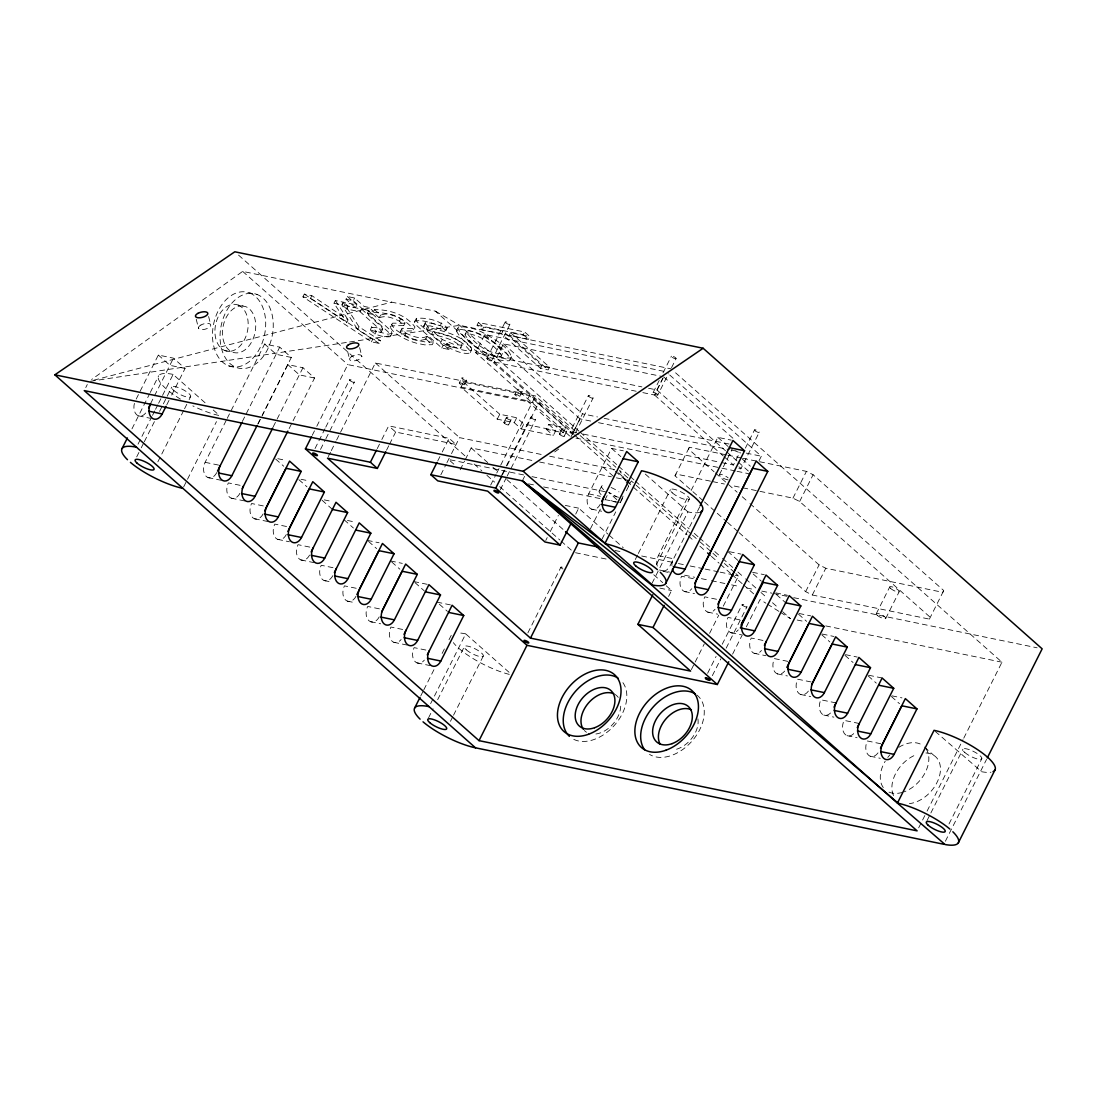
<?xml version="1.0" encoding="UTF-8"?>
<svg xmlns="http://www.w3.org/2000/svg" width="1097" height="1097" viewBox="0 0 1097 1097"><rect width="100%" height="100%" fill="white"/><g stroke="black" fill="none" stroke-linecap="round" stroke-linejoin="round"><path stroke-width="0.75" stroke-dasharray="5 3.75" d="M425.005 323.08L428.598 327.427C443.723 331.431 462.372 334.804 471.683 348.736L470.928 350.45C462.495 351.767 454.446 346.679 446.863 343.622L445.492 346.35C453.075 349.408 461.124 354.496 469.543 353.179L470.311 351.465C460.987 337.533 442.352 334.16 427.213 330.156L423.771 326.563L425.444 322.641L431.848 323.19L447.219 327.893L445.848 330.622L430.477 325.919L423.634 325.823M501.11 356.333L501.398 355.442C494.089 344.376 481.322 335.901 468.062 333.639A13.644 3.648 26.7 0 0 464.963 334.996C472.834 345.912 486.876 357.238 501.11 356.333L502.769 352.713C495.46 341.633 482.694 333.173 469.434 330.91A13.644 3.648 26.7 0 0 466.335 332.268C474.206 343.183 488.247 354.509 502.481 353.604M703.177 500.808L675.012 475.824L675.875 474.027L711.007 481.268M726.145 454.83L689.341 447.261L688.477 449.057L714.078 471.765M739.035 532.607L805.637 591.653L812.315 594.999L929.392 619.119L930.27 617.323L799.644 501.494L792.966 498.148L731.082 485.395M759.59 461.727L806.432 471.367L813.11 474.727L943.735 590.543L942.858 592.339L825.78 568.232L819.102 564.873L749.937 503.55M85.772 387.57L87.294 384.526M136.22 399.034L158.338 355.044L173.449 358.157L185.064 368.455L171.338 395.756M131.969 428.858L149.521 393.974M150.275 392.452L158.667 375.777M150.563 403.655L173.449 358.157M138.016 444.175L151.743 416.874M152.51 415.365L154.8 410.813M155.555 409.291L157.845 404.752M158.612 403.23L173.107 374.42L205.715 403.339M136.686 456.901L140.498 449.317M141.252 447.809L143.542 443.257M144.31 441.734L154.979 420.508M159.559 411.416L162.617 405.342M163.371 403.833L166.429 397.758M167.183 396.25L171.763 387.145M166.758 404.848L170.57 397.265M157.858 461.837L183.789 410.278M184.557 408.756L188.369 401.173M189.137 399.665L190.659 396.634M183.679 486.849L186.723 480.788M187.491 479.266L216.466 421.646M216.74 472.615A10.572 7.226 -78.4 0 1 206.359 476.564A10.572 7.226 -78.4 0 1 205.125 462.317L226.489 419.849M227.244 418.341L264.624 344.033L279.721 347.146L291.336 357.444L262.361 415.064M302.909 296.848L304.28 294.106L311.836 295.669L348.092 319.83L346.721 322.559L310.465 298.398L302.909 296.848L371.444 341.825L379.192 343.43L380.577 340.687L359.034 326.851L343.169 302.128L335.339 300.509L333.968 303.238L346.721 322.559M242.355 421.454L279.721 347.146M310.465 298.398L311.836 295.669M257.781 424.169L261.593 416.586M258.097 423.771L287.839 364.629L302.95 367.728L314.565 378.026L288.634 429.585M273.208 426.87L302.95 367.728M379.192 343.43L357.663 329.58L341.798 304.856L343.169 302.128M342.154 304.925L343.526 302.196L356.868 304.939L355.497 307.667L342.154 304.925L346.775 309.025L360.131 311.781L379.644 329.155L381.303 331.239L380.741 332.185C364.917 331.171 369.483 324.054 382.113 329.457L382.675 328.51L381.016 326.426L361.503 309.052L348.147 306.296L343.526 302.196M355.497 307.667L345.98 299.234L347.351 296.505L354.605 298L364.122 306.433L369.031 307.448L373.652 311.548L368.757 310.547L367.385 313.276L388.146 331.829L390.587 335.12L389.929 336.765C382.798 337.314 374.776 335.106 369.963 329.594M346.775 309.025L348.147 306.296M345.98 299.234L353.234 300.729L354.605 298M360.131 311.781L361.503 309.052M353.234 300.729L362.75 309.162L364.122 306.433M357.663 329.58L359.034 326.851M362.75 309.162L367.66 310.177L369.031 307.448M367.385 313.276L372.281 314.277L374.53 309.669C389.133 309.381 406.219 314.812 414.968 327.029L412.678 330.937L401.173 330.979L400.336 332.295C406.589 338.301 417.326 342.662 425.65 339.055L427.405 336.409L433.658 341.962L432.287 344.691L424.717 344.869L416.545 343.21A23.01 6.157 26.7 0 1 405.191 338.946C399.665 335.901 392.877 332.926 390.148 326.906L392.699 323.162L404.149 323.258L404.944 321.915C398.938 316.169 388.996 312.083 380.878 315.031L379.109 317.691L373.158 312.398C387.762 312.124 404.834 317.54 413.596 329.758M312.234 435.331L316.018 427.803M316.786 426.308L347.804 364.615L540.437 404.299L435.413 311.178L242.67 271.398L91.6 379.521M370.388 329.676L371.76 326.947M379.109 317.691L380.878 315.031M315.017 448.563L325 428.708M325.768 427.172L349.586 379.809M374.982 334.036L376.353 331.308L371.335 326.865M371.444 341.825L372.815 339.096L380.577 340.687M320.502 449.413L325.11 440.24M325.891 438.718L354.317 382.181M381.358 331.87L382.73 329.141M328.264 456.654L330.54 452.115M331.308 450.606L335.86 441.543M336.614 440.034L375.366 362.984L535.514 395.976L578.873 434.426M390.614 336.135L391.999 333.406L391.135 330.951L368.757 310.547M390.148 326.906L391.327 325.891L403.751 325.562L399.459 321.174L400.83 318.445M400.144 331.404L402.544 328.25L411.183 328.565L414.049 328.209L414.968 327.029M403.751 325.562L405.122 322.833M404.642 335.943L406.013 333.214L401.516 328.675M446.863 343.622L450.387 346.762L449.016 349.49L441.803 347.996L416.558 325.411L414.515 322.024L416.38 318.336C426.87 317.458 439.582 320.228 447.219 327.893M423.771 326.563L425.142 323.834M426.157 329.21L427.528 326.481M427.213 330.156L428.598 327.427M425.65 339.055L427.405 336.409M431.67 334.105L433.041 331.376C443.078 334.174 454.72 335.819 462.002 344.06L460.877 348.078C449.852 348.75 439.115 341.77 431.67 334.105C441.707 336.902 453.349 338.548 460.63 346.789L460.877 348.078M377.258 448.604L381.07 441.021M381.825 439.499L388.695 425.855L449.126 438.306L456.091 444.477L395.66 432.04L388.695 425.855M445.848 330.622L440.185 325.603L441.556 322.875M445.423 330.54L446.794 327.811M386.514 450.236L388.804 445.684M389.558 444.162L395.66 432.04M440.857 342.25L442.242 339.522L433.041 331.376M441.803 347.996L443.174 345.267L450.387 346.762M456.325 330.937L458.532 327.016L460.383 326.412L471.504 328.126A24.038 6.417 26.7 0 1 485.669 333.982C495.131 339.933 507.321 345.843 511.49 356.772L509.365 360.748C489.235 361.297 466.294 348.339 456.325 330.937L459.012 329.155L470.133 330.855A24.038 6.417 26.7 0 1 484.298 336.71C493.76 342.662 505.95 348.585 510.119 359.501M465.279 334.132L466.65 331.404M510.585 332.652L549.528 367.18L548.157 369.908L540.506 368.331L501.576 333.803L482.282 329.827L477.058 325.206L478.429 322.477L524.654 331.993L529.878 336.614L528.507 339.343L509.214 335.38L510.585 332.652L529.878 336.614M470.27 352.494L471.641 349.765M482.282 329.827L483.654 327.098L502.947 331.075L541.891 365.603L549.528 367.18M466.499 380.33L464.017 385.266A2.647 0.699 26.7 0 1 461.343 384.718A2.647 0.699 26.7 0 1 459.286 382.894L461.768 377.958M569.617 435.948L475.673 352.658L484.819 334.448L664.439 371.444M548.733 424.333L555.795 430.586L553.313 435.523L521.281 428.927L514.232 422.674L497.256 419.177L461.042 387.049L463.524 382.113L529.426 395.688L565.668 427.816L563.186 432.753L546.251 429.27L548.733 424.333L565.668 427.816M486.903 358.376L505.21 321.983M437.689 461.055L441.501 453.472M442.256 451.95L449.126 438.306M501.576 333.803L502.947 331.075M491.621 360.748L509.927 324.355M576.665 432.725L573.333 432.04L494.377 362.037L503.523 343.841L661.998 376.477M440.843 474.809L446.177 464.196M446.945 462.673L450.771 455.104M451.498 453.651L459.547 437.634L543.015 454.816M477.058 325.206L523.283 334.722L524.654 331.993M460.178 469.763L464.58 461.028M465.306 459.574L471.162 447.933L532.923 460.644M497.256 419.177L499.738 414.241L516.714 417.738L523.763 423.99L555.795 430.586M522.09 391.78L519.608 396.716A2.647 0.699 26.7 0 1 516.934 396.168A2.647 0.699 26.7 0 1 514.891 394.344L517.373 389.408M503.88 422.427L506.361 417.491M508.597 424.8L511.079 419.863M540.506 368.331L541.891 365.603M514.232 422.674L516.714 417.738M461.042 387.049L526.944 400.624L529.426 395.688M490.674 485.093L495.995 474.521M496.763 473.013L535.514 395.976M521.281 428.927L523.763 423.99M501.686 475.207L505.525 467.569M506.293 466.047L530.879 417.148M502.591 474.535L506.375 467.02M507.129 465.512L538.531 403.093L540.437 404.299M500.259 489.797L506.403 477.579M507.171 476.057L535.61 419.52M522.364 480.829L524.64 476.276M420.768 695.882L423.058 691.329M423.826 689.821L435.262 667.072M442.132 653.428L445.944 645.845M448.988 639.77L451.278 635.232A42.276 11.299 26.7 0 0 450.84 637.48M559.47 433.877L561.952 428.941M564.201 436.249L566.683 431.313M430.627 703.63L433.672 697.555M434.439 696.047L465.718 633.874L509.625 672.804M573.32 434.412A2.647 0.699 26.7 0 1 570.042 432.095L588.349 395.702M428.529 717.877L433.109 708.772M437.676 699.667L464.374 646.599M573.333 432.04L582.48 413.843L597.495 416.942M570.879 437.072L580.039 418.876L591.79 421.289M575.527 432.945L593.066 398.06M450.469 721.291L452.759 716.739M453.527 715.217L483.27 656.075M545.744 540.519L547.225 537.571M550.2 531.661L558.373 515.398M575.719 514.082L578.681 508.172L607.957 534.116M600.292 504.181A10.572 7.226 -78.4 0 1 595.356 509.104L593.422 509.488A10.572 7.226 -78.4 0 1 588.678 493.883L611.564 448.399L623.315 450.812M527.876 632.887L560.91 567.19A2.647 0.699 26.7 0 1 563.584 567.739M599.154 491.058L601.636 486.122M653.099 392.589L659.201 380.453M663.013 372.87L671.405 356.182M648.574 388.256L656.966 389.983L663.068 377.862M642.842 392.616L654.511 395.016L662.903 378.342M590.405 528.85L600.32 509.131M604.9 500.026L607.944 493.965M657.789 394.989A2.647 0.699 26.7 0 0 654.607 392.671A2.647 0.699 26.7 0 0 653.935 393.7A2.647 0.699 26.7 0 0 657.789 394.989L668.471 373.762M671.529 367.701L676.095 358.596A2.647 0.699 26.7 0 0 672.914 356.278A2.647 0.699 26.7 0 0 672.242 357.307A2.647 0.699 26.7 0 0 676.095 358.596M620.957 500.63L622.822 496.927A11.889 3.181 26.7 0 0 622.89 496.05M602.02 539.134L615.746 511.846M620.312 502.741L623.343 496.749M626.36 490.743L631.296 480.911L691.261 534.074M675.012 475.824L689.341 447.261M635.273 559.552L637.563 555M638.317 553.478L670.404 489.687M657.295 566.121A10.572 7.226 -78.4 0 1 658.351 555.658L688.093 496.516M691.151 490.455L717.836 437.374L731.274 440.144M656.459 564.475L689.3 499.176M652.057 583.275L687.956 511.901L689.135 512.134A42.276 11.299 26.7 0 0 699.571 512.381M699.708 506.814L669.965 565.956A10.572 7.226 -78.4 0 1 661.23 570.934M719.426 474.644L732.138 449.372M721.799 462.619L733.468 465.032L739.57 452.896M668.608 596.439L671.57 590.529L663.946 583.769M745.37 448.125L754.53 429.928M738.898 468.419A2.647 0.699 26.7 0 0 740.969 468.597L759.247 432.287M759.042 460.767L761.318 456.215L668.649 374.05M691.357 669.595L694.401 663.548M695.169 662.04L704.274 643.912M709.594 633.339L718.713 615.211M723.28 606.147L738.473 575.939L735.922 573.676M792.966 498.148L806.432 471.367M707.62 673.284L716.08 656.472M722.224 644.254L742.203 604.529M799.644 501.494L813.11 474.727M712.351 675.642L720.798 658.844M726.187 648.149L746.934 606.902M732.59 654.155L741.75 635.945M746.33 626.84L760.07 599.524L765.857 603.172M805.637 591.653L819.102 564.873M812.315 594.999L825.78 568.232M876.284 613.689L889.749 586.922M885.732 618.434L899.197 591.667M929.392 619.119L943.735 590.543M918.669 827.837L926.307 812.63M927.075 811.122L962.988 739.693M963.756 738.185L1001.972 662.204L673.709 371.156M927.061 820.556L930.105 814.481M930.873 812.973L962.905 749.278M949.001 823.97L981.801 758.754M945.381 841.248L986.56 759.371M414.515 322.024L415.009 321.064C423.415 319.268 432.053 323.725 440.185 325.603M416.38 318.336L416.394 320.735L417.93 322.683L443.174 345.267M511.49 356.772L510.736 358.006C490.496 358.678 467.747 345.486 457.696 328.209M391.999 333.406L387.968 334.228L376.353 331.308M459.286 382.894L459.451 382.771A2.647 0.699 26.7 0 1 461.343 383.155L461.96 383.443A2.647 0.699 26.7 0 1 464.017 385.266M514.891 394.344L515.042 394.221A2.647 0.699 26.7 0 1 516.934 394.605L517.551 394.893A2.647 0.699 26.7 0 1 519.608 396.716M554.671 451.95L560.21 448.001M427.021 336.326C420.384 339.809 412.266 336.093 406.013 333.214M379.507 317.76C385.993 314.894 393.508 318.308 399.459 321.174M462.248 345.336L454.048 344.444L442.242 339.522M93.794 380.193L391.78 302.114M90.516 381.249L347.886 342.25M349.586 341.99L459.643 325.315L671.145 368.88M433.658 341.962L426.089 342.141L417.916 340.481A23.01 6.157 26.7 0 1 406.562 336.217C401.036 333.173 394.248 330.197 391.519 324.177M173.107 374.42L171.927 374.173A42.276 11.299 26.7 0 0 165.496 388.228L167.032 389.586A42.276 11.299 26.7 0 0 180.827 399.349M465.718 633.874L464.538 633.627A42.276 11.299 26.7 0 0 457.792 632.942M333.968 303.238L341.798 304.856M249.609 292.954A38.052 26.013 -78.4 0 1 255.025 355.771A38.052 26.013 -78.4 0 1 212.667 339.439A38.052 26.013 -78.4 0 1 249.609 292.954L257.164 294.503A38.052 26.013 -78.4 0 1 262.581 357.32A38.052 26.013 -78.4 0 1 220.223 341.002A38.052 26.013 -78.4 0 1 257.164 294.503M475.673 352.658L641.855 386.884M238.118 305.062A23.777 16.263 -78.4 0 1 241.505 344.321A23.777 16.263 -78.4 0 1 215.026 334.119A23.777 16.263 -78.4 0 1 238.118 305.062L245.659 306.612A23.777 16.263 -78.4 0 1 249.046 345.87A23.777 16.263 -78.4 0 1 222.581 335.668A23.777 16.263 -78.4 0 1 245.659 306.612M494.377 362.037L636.164 391.245M604.173 418.314L729.272 444.079M291.336 357.444L276.225 354.331L264.624 344.033M598.496 422.674L729.436 449.647M731.109 449.989L737.828 451.374M746.221 453.102L761.318 456.215M224.981 350.601L232.537 352.164M727.818 455.186L741.202 457.943M742.738 458.313L757.917 461.384M314.565 378.026L299.454 374.913L287.839 364.629M583.343 434.11L720.126 462.276M228.601 365.822L236.157 367.385M575.925 438.114L720.276 467.843M721.963 468.186L735.388 470.956M737.061 471.299L750.499 474.069M185.064 368.455L169.953 365.342L158.338 355.044M712.68 481.61L724.39 484.024M549.693 456.201L618.036 470.27M539.601 462.015L611.386 476.811M616.377 477.839L629.637 480.568M523.639 474.932L448.563 459.465L454.377 464.621M531.976 476.647L607.039 492.1M588.678 493.883L600.429 496.31M528.576 483.846L535.24 485.217M543.591 486.945L603.638 499.313M605.311 499.656L618.653 502.399M138.345 415.818L150.097 418.231M591.571 509.159L601.636 511.229M565.257 505.402L578.681 508.172M277.815 458.697L286.207 460.425M729.354 551.695L741.106 554.108M301.031 479.279L309.423 481.007M752.569 572.291L764.321 574.705M205.125 462.317L218.564 465.087M658.351 555.658L673.462 558.771A10.572 7.226 -78.4 0 0 671.926 566.71M615.033 550.502L623.37 552.23M641.718 556.001L676.753 563.214M678.412 563.57L683.417 564.598M690.095 565.97L703.438 568.712M705.11 569.055L718.453 571.811M720.126 572.154L733.468 574.897M735.127 575.239L738.473 575.939M324.259 499.875L332.652 501.603M775.798 592.874L787.55 595.301M575.5 552.723L607.395 559.292M659.434 570.015L669.499 572.086M684.61 575.198L694.675 577.269M701.394 578.654L709.786 580.382M711.473 580.724L724.898 583.494M731.617 584.879L740.009 586.607M746.714 587.992L755.106 589.72M761.825 591.105L771.89 593.175M773.577 593.518L787.002 596.288M793.721 597.673L1037.118 647.806M208.019 477.579L221.443 480.349M662.917 571.276L669.636 572.661M240.106 485.327L228.354 482.899A10.572 7.226 -78.4 0 0 229.575 497.147A10.572 7.226 -78.4 0 0 239.969 493.197M693.318 578.668L681.566 576.254A10.572 7.226 -78.4 0 0 682.087 589.747A10.572 7.226 -78.4 0 0 691.796 588.732M347.475 520.472L355.867 522.199M799.014 613.47L810.765 615.883M231.234 498.175L244.672 500.945M684.459 591.516L694.524 593.6M263.321 505.923L251.57 503.496A10.572 7.226 -78.4 0 0 252.804 517.743A10.572 7.226 -78.4 0 0 263.184 513.794M716.547 599.264L704.795 596.837A10.572 7.226 -78.4 0 0 705.302 610.343A10.572 7.226 -78.4 0 0 715.025 609.315M659.832 588.115L671.57 590.529M797.176 620.024L805.568 621.752M825.712 625.907L1001.972 662.204M367.344 540.368L379.096 542.782M822.243 634.052L833.994 636.479M254.463 518.771L267.887 521.528M707.688 612.112L717.753 614.183M286.55 526.505L274.799 524.092A10.572 7.226 -78.4 0 0 276.019 538.339A10.572 7.226 -78.4 0 0 286.413 534.376M739.762 619.846L728.01 617.433A10.572 7.226 -78.4 0 0 728.531 630.926A10.572 7.226 -78.4 0 0 738.24 629.911M390.559 560.951L402.311 563.378M845.458 654.648L857.21 657.062M277.678 539.354L289.43 541.781M730.904 632.695L742.655 635.122M309.765 547.101L298.014 544.674A10.572 7.226 -78.4 0 0 299.248 558.922A10.572 7.226 -78.4 0 0 309.628 554.972M762.991 640.442L751.239 638.029A10.572 7.226 -78.4 0 0 751.747 651.522A10.572 7.226 -78.4 0 0 761.469 650.494M413.788 581.547L427.213 584.317M868.687 675.231L882.111 678.001M300.907 559.95L314.332 562.706M754.133 653.291L765.871 655.718M332.994 567.684L321.243 565.27A10.572 7.226 -78.4 0 0 322.463 579.518A10.572 7.226 -78.4 0 0 332.857 575.568M787.893 661.381L774.455 658.611A10.572 7.226 -78.4 0 0 774.976 672.104A10.572 7.226 -78.4 0 0 784.684 671.09M437.004 602.13L450.442 604.9M891.902 695.827L901.981 697.898M324.122 580.532L332.514 582.26M777.348 673.887L787.427 675.958M356.21 588.28L344.458 585.853A10.572 7.226 -78.4 0 0 345.692 600.1A10.572 7.226 -78.4 0 0 356.072 596.151M811.108 681.964L797.684 679.208A10.572 7.226 -78.4 0 0 798.918 693.455A10.572 7.226 -78.4 0 0 809.298 689.506M347.351 601.129L355.743 602.856M800.577 694.47L810.642 696.54M379.439 608.862L367.687 606.449A10.572 7.226 -78.4 0 0 368.907 620.696A10.572 7.226 -78.4 0 0 379.301 616.747M836.01 702.903L820.899 699.79A10.572 7.226 -78.4 0 0 822.133 714.037A10.572 7.226 -78.4 0 0 832.513 710.088M370.567 621.711L380.645 623.795M823.792 715.066L833.871 717.136M402.654 629.459L390.902 627.045A10.572 7.226 -78.4 0 0 391.423 640.538A10.572 7.226 -78.4 0 0 401.132 639.51M859.239 723.499L844.128 720.386A10.572 7.226 -78.4 0 0 845.362 734.633A10.572 7.226 -78.4 0 0 855.742 730.684M393.796 642.307L407.22 645.077M847.021 735.648L857.086 737.733M425.883 650.055L414.131 647.628A10.572 7.226 -78.4 0 0 414.639 661.121A10.572 7.226 -78.4 0 0 424.361 660.106M880.781 743.739L867.343 740.969A10.572 7.226 -78.4 0 0 868.577 755.216A10.572 7.226 -78.4 0 0 878.958 751.267M417.011 662.903L430.449 665.66M870.236 756.244L880.315 758.315M435.413 311.178L459.643 325.315L578.901 431.052M767.31 604.077L778.884 611.358M780.337 612.263L790.457 618.639L780.2 609.548M304.28 294.106L372.815 339.096M663.671 376.82L733.701 438.923M717.836 437.374L728.285 446.644M742.216 458.999L750.348 466.211M656.966 389.983L725.515 450.771M726.776 451.895L736.937 460.905M738.212 462.029L748.36 471.038M654.511 395.016L723.28 455.995M724.555 457.12L733.468 465.032M715.367 472.903L737.143 492.196M742.258 496.749L748.661 502.426M523.283 334.722L528.507 339.343M704.466 501.946L715.984 512.162M717.273 513.3L726.228 521.24M727.517 522.378L737.76 531.469M509.214 335.38L548.157 369.908M503.523 343.841L582.48 413.843M478.429 322.477L483.654 327.098M645.31 474.082L687.956 511.901M935.302 731.438L981.637 771.726A42.276 11.299 26.7 0 0 990.989 772.219M484.819 334.448L580.039 418.876M611.564 448.399L620.847 456.626M727.681 551.352L738.13 560.608M753.214 573.992L761.345 581.204M776.443 594.588L785.726 602.829M798.506 614.155L806.624 621.355M821.722 634.738L829.853 641.951M844.951 655.334L853.068 662.533M868.166 675.917L876.297 683.129M891.395 696.513L899.513 703.712M580.176 432.191L617.364 465.155M618.639 466.294L628.896 475.385M630.185 476.523L634.025 479.938M635.314 481.076L689.163 528.823M694.291 533.375L698.145 536.79M699.42 537.928L709.677 547.019M714.805 551.558L721.223 557.249M722.498 558.387L732.769 567.478M737.897 572.031L744.301 577.708M745.59 578.846L755.847 587.951M760.975 592.49L767.379 598.18M772.507 602.733L778.925 608.41M580.148 435.55L615.87 467.226M627.813 477.826L619.695 470.613L625.29 480.404M692.536 535.213L698.926 540.862M700.201 542L711.679 552.175M712.954 553.313L719.33 558.963M724.431 563.488L734.647 572.538M538.531 403.093L573.1 433.754M574.375 434.878L614.087 470.078M615.362 471.216L625.605 480.294M626.881 481.432L687.079 534.801M688.354 535.939L694.758 541.616M699.872 546.155L706.276 551.832M711.404 556.371L719.083 563.186M720.372 564.324L730.616 573.402M731.891 574.54L742.134 583.631M743.423 584.756L753.666 593.847M924.414 747.03L933.712 755.271M603.103 467.199L613.552 476.468M526.944 400.624L563.186 432.753M546.251 429.27L553.313 435.523M445.492 346.35L449.016 349.49M616.829 499.656L608.712 492.443A11.889 3.181 26.7 0 1 616.487 496.804M426.034 339.138L432.287 344.691M374.53 309.669L380.494 314.962M367.66 310.177L372.281 314.277M347.351 296.505L356.868 304.939M609.219 535.254L623.219 547.664M653.757 574.746L662.67 582.63M375.366 362.984L459.547 437.634M471.162 447.933L487.754 462.632M492.855 467.157L499.231 472.807M506.883 479.595L564.297 530.509M238.543 255.107L466.472 457.188M474.137 463.99L481.802 470.791M486.917 475.33L494.582 482.118M499.697 486.657L559.758 539.916M561.047 541.054L571.263 550.118M242.67 271.398L347.804 364.615M275.621 459.026L283.739 466.239M298.837 479.622L306.968 486.835M322.065 500.218L332.514 509.474M344.115 519.772L353.412 528.014M368.51 541.397L376.628 548.596M391.725 561.979L399.857 569.192M414.954 582.576L424.237 590.817M439.335 604.2L447.453 611.399M213.243 410.017L219.523 415.571M463.524 382.113L499.738 414.241M618.585 472.821L625.756 479.471M626.826 480.459L630.035 483.42M335.339 300.509L348.092 319.83M626.113 481.857L628.622 486.232M359.638 347.626L361.873 356.484M347.667 351.616L349.545 359.089M208.622 316.539L210.72 324.835M196.24 319.309L198.475 328.154M740.694 452.938A5.416 1.44 26.7 0 1 739.597 452.65M738.363 452.183A5.416 1.44 26.7 0 1 735.868 450.936M728.134 479.828A5.416 1.44 26.7 0 1 720.976 476.756A5.416 1.44 26.7 0 1 720.962 474.384A5.416 1.44 26.7 0 1 728.134 477.881M620.34 501.864A11.889 3.181 26.7 0 1 619.544 502.385M616.061 502.207A11.889 3.181 26.7 0 1 608.095 499.19M601.087 494.569A11.889 3.181 26.7 0 1 603.432 490.716M618.543 497.27A11.889 3.181 26.7 0 1 610.576 494.253M603.569 489.632A11.889 3.181 26.7 0 1 605.914 485.779M611.098 487.507A11.889 3.181 26.7 0 1 618.969 491.881M570.042 432.095A2.647 0.699 26.7 0 1 573.854 433.315M738.884 466.869A2.647 0.699 26.7 0 1 740.969 468.597M509.282 674.381A42.276 11.299 26.7 0 1 459.643 649.04L458.107 647.683A42.276 11.299 26.7 0 1 453.349 642.636M218.728 415.42A42.276 11.299 26.7 0 1 192.853 405.89M562.967 569.014A2.647 0.699 26.7 0 1 560.91 567.19M620.71 706.18A23.777 16.153 -48.4 0 1 595.301 734.071M586.497 732.248A23.777 16.153 -48.4 0 1 584.331 730.451M615.184 694.511A23.777 16.153 -48.4 0 1 618.255 697.404M697.911 718.85A23.777 16.153 -48.4 0 1 675.258 749.58M925.937 752.967A29.07 19.732 -48.4 0 1 939.005 777.65A29.07 19.732 -48.4 0 1 909.399 803.607M893.548 795.572A29.07 19.732 -48.4 0 1 916.681 754.517M925.854 748.511A29.07 19.732 -48.4 0 1 904.051 791.842M902.474 792.363A29.07 19.732 -48.4 0 1 887.034 791.102M883.277 787.564A29.07 19.732 -48.4 0 1 885.224 761.167M887.761 757.424A29.07 19.732 -48.4 0 1 889.681 755.079M898.772 747.318A29.07 19.732 -48.4 0 1 922.097 744.973M145.695 413.021A10.572 7.226 -78.4 0 1 136.686 414.789A10.572 7.226 -78.4 0 1 134.478 403.079M622.904 682.677A38.052 25.834 -48.4 0 1 613.854 725.94A38.052 25.834 -48.4 0 1 572.086 738.432M696.801 694.963A38.052 25.834 -48.4 0 1 693.715 739.049A38.052 25.834 -48.4 0 1 649.52 754.379M351.397 356.703L350.409 357.499A6.335 2.743 -15.1 0 0 355.113 360.721A6.335 2.743 -15.1 0 0 361.53 355.593A6.335 2.743 -15.1 0 0 351.397 356.703M200.929 325.014L199.764 325.782A6.335 2.756 -15.2 0 0 200.161 329.429A6.335 2.756 -15.2 0 0 208.265 327.976L209.431 327.208A6.335 2.756 -15.2 0 0 209.02 323.56A6.335 2.756 -15.2 0 0 200.929 325.014M964.798 752.46A10.572 2.825 26.7 0 0 981.157 759.247A10.572 2.825 26.7 0 0 971.106 750.334A10.572 2.825 26.7 0 0 964.798 752.46M890.695 588.513A5.279 1.412 26.7 0 0 898.882 591.914A5.279 1.412 26.7 0 0 893.849 587.457A5.279 1.412 26.7 0 0 890.695 588.513M877.23 615.28A5.279 1.412 26.7 0 0 885.416 618.681A5.279 1.412 26.7 0 0 880.384 614.224A5.279 1.412 26.7 0 0 877.23 615.28M504.346 423.223A2.647 0.699 26.7 0 0 508.446 424.923A2.647 0.699 26.7 0 0 505.923 422.688A2.647 0.699 26.7 0 0 504.346 423.223M559.95 434.673A2.647 0.699 26.7 0 0 564.036 436.373A2.647 0.699 26.7 0 0 561.527 434.138A2.647 0.699 26.7 0 0 559.95 434.673M562.432 429.736A2.647 0.699 26.7 0 0 566.518 431.436A2.647 0.699 26.7 0 0 564.009 429.201A2.647 0.699 26.7 0 0 562.432 429.736M517.839 390.203A2.647 0.699 26.7 0 0 521.925 391.903A2.647 0.699 26.7 0 0 519.416 389.668A2.647 0.699 26.7 0 0 517.839 390.203M462.248 378.753A2.647 0.699 26.7 0 0 466.335 380.453A2.647 0.699 26.7 0 0 463.825 378.218A2.647 0.699 26.7 0 0 462.248 378.753M506.828 418.286A2.647 0.699 26.7 0 0 510.928 419.986A2.647 0.699 26.7 0 0 508.405 417.751A2.647 0.699 26.7 0 0 506.828 418.286M487.37 359.172A2.647 0.699 26.7 0 0 491.47 360.872A2.647 0.699 26.7 0 0 488.947 358.637A2.647 0.699 26.7 0 0 487.37 359.172M588.815 396.497A2.647 0.699 26.7 0 0 592.901 398.184A2.647 0.699 26.7 0 0 590.392 395.962A2.647 0.699 26.7 0 0 588.815 396.497M505.676 322.779A2.647 0.699 26.7 0 0 509.776 324.479A2.647 0.699 26.7 0 0 507.253 322.244A2.647 0.699 26.7 0 0 505.676 322.779M754.997 430.723A2.647 0.699 26.7 0 0 759.083 432.41A2.647 0.699 26.7 0 0 756.573 430.189A2.647 0.699 26.7 0 0 754.997 430.723M672.296 492.868A10.572 2.825 26.7 0 0 688.655 499.67A10.572 2.825 26.7 0 0 678.604 490.757A10.572 2.825 26.7 0 0 672.296 492.868M466.266 649.781A10.572 2.825 26.7 0 0 482.625 656.568A10.572 2.825 26.7 0 0 472.574 647.655A10.572 2.825 26.7 0 0 466.266 649.781M173.655 390.326A10.572 2.825 26.7 0 0 190.014 397.128A10.572 2.825 26.7 0 0 179.963 388.201A10.572 2.825 26.7 0 0 173.655 390.326M350.066 380.618A2.647 0.699 26.7 0 0 354.153 382.305A2.647 0.699 26.7 0 0 351.643 380.083A2.647 0.699 26.7 0 0 350.066 380.618M531.359 417.943A2.647 0.699 26.7 0 0 535.446 419.644A2.647 0.699 26.7 0 0 532.936 417.422A2.647 0.699 26.7 0 0 531.359 417.943M742.683 605.325A2.647 0.699 26.7 0 0 746.769 607.025A2.647 0.699 26.7 0 0 744.246 604.79A2.647 0.699 26.7 0 0 742.683 605.325"/><path stroke-width="1.5" d="M122.055 448.563L127.403 437.95M148.602 407.81L150.124 404.779M150.563 403.655A10.572 7.226 -78.4 0 0 151.797 417.902A10.572 7.226 -78.4 0 0 162.178 413.953L165.99 406.37M217.508 471.093L241.902 422.564M220.236 465.43A10.572 7.226 -78.4 0 0 221.471 479.677A10.572 7.226 -78.4 0 0 231.851 475.728L257.013 425.677M242.245 488.645L272.755 427.995M243.452 486.012A10.572 7.226 -78.4 0 0 244.686 500.259A10.572 7.226 -78.4 0 0 255.066 496.31L287.867 431.107M264.706 510.763L286.07 468.296L301.168 471.408L278.295 516.906A10.572 7.226 -78.4 0 1 267.915 520.856A10.572 7.226 -78.4 0 1 266.681 506.608L289.567 461.11L301.168 471.408M728.778 661.752L717.328 684.514L526.971 645.31L305.432 448.879L311.479 436.839M287.935 531.346L309.285 488.892L324.397 492.005L301.51 537.489A10.572 7.226 -78.4 0 1 291.13 541.438A10.572 7.226 -78.4 0 1 289.896 527.204L312.782 481.706L324.397 492.005M311.15 551.942L336.011 502.289L347.612 512.587L324.739 558.085A10.572 7.226 -78.4 0 1 314.359 562.034A10.572 7.226 -78.4 0 1 313.125 547.787M305.432 448.879L370.388 462.248L376.49 450.127M652.756 594.807L637.892 624.358L690.603 671.103L530.468 638.125L327.509 458.162L377.354 468.433L385.746 451.745M334.379 572.524L359.226 522.885L370.841 533.183L347.955 578.668A10.572 7.226 -78.4 0 1 337.574 582.63A10.572 7.226 -78.4 0 1 336.354 568.383M356.84 594.643L378.959 550.667L394.056 553.766L371.184 599.264A10.572 7.226 -78.4 0 1 360.803 603.213A10.572 7.226 -78.4 0 1 359.569 588.966L382.455 543.481L394.056 553.766M571.249 522.954L560.101 545.113L545.003 542L487.644 491.141L437.785 480.87L430.819 474.699L436.921 462.564M381.578 612.195L402.174 571.249L417.285 574.362L394.399 619.86A10.572 7.226 -78.4 0 1 384.019 623.809A10.572 7.226 -78.4 0 1 382.798 609.562L405.671 564.064L417.285 574.362M404.039 634.299L428.9 584.66L440.5 594.958L417.628 640.442A10.572 7.226 -78.4 0 1 407.248 644.392A10.572 7.226 -78.4 0 1 406.013 630.144M430.819 474.699L495.775 488.083L501.836 476.043M427.268 654.895L452.115 605.242L463.729 615.54L440.843 661.038A10.572 7.226 -78.4 0 1 430.463 664.988A10.572 7.226 -78.4 0 1 429.242 650.74M414.666 708.018L420.014 697.404M657.377 569.631A42.276 11.299 26.7 0 0 605.667 543.797L522.364 480.829L84.25 390.601L479.019 740.64L526.971 645.31M530.468 638.125L578.338 542.946L598.345 547.074M601.814 501.151L626.675 451.511L638.276 461.796L615.403 507.294A10.572 7.226 -78.4 0 1 605.023 511.243A10.572 7.226 -78.4 0 1 603.789 496.996M604.872 543.646L641.539 470.736L642.335 470.901A42.276 11.299 26.7 0 1 694.031 496.735L695.567 498.079A42.276 11.299 26.7 0 1 700.517 512.052M700.147 505.703L732.947 440.487L744.561 450.785L685.063 569.069A10.572 7.226 -78.4 0 1 672.392 569.22M665.728 583.439L702.395 510.544M637.892 624.358L653.003 627.47L664.138 605.311M694.703 583.508L752.679 468.268L767.777 471.381L708.292 589.651A10.572 7.226 -78.4 0 1 697.911 593.614A10.572 7.226 -78.4 0 1 696.677 579.367L756.162 461.083L767.777 471.381M717.932 604.104L739.282 561.65L754.393 564.749L731.507 610.247A10.572 7.226 -78.4 0 1 721.127 614.197A10.572 7.226 -78.4 0 1 719.906 599.949L742.779 554.465L754.393 564.749M741.147 624.7L766.008 575.047L777.608 585.345L754.736 630.844A10.572 7.226 -78.4 0 1 744.356 634.793A10.572 7.226 -78.4 0 1 743.122 620.545M741.051 626.346L763.169 582.37M764.376 645.283L789.223 595.644L800.837 605.942L777.951 651.426A10.572 7.226 -78.4 0 1 767.571 655.375A10.572 7.226 -78.4 0 1 766.35 641.128M786.837 667.387L808.955 623.411L824.066 626.524L801.18 672.022A10.572 7.226 -78.4 0 1 790.8 675.971A10.572 7.226 -78.4 0 1 789.566 661.724L812.452 616.226L824.066 626.524M811.588 684.953L832.17 644.008L847.282 647.12L824.396 692.605A10.572 7.226 -78.4 0 1 814.015 696.568A10.572 7.226 -78.4 0 1 812.795 682.32L835.667 636.822L847.282 647.12M834.035 707.058L858.896 657.418L870.511 667.703L847.624 713.201A10.572 7.226 -78.4 0 1 837.244 717.15A10.572 7.226 -78.4 0 1 836.01 702.903M857.264 727.654L882.111 678.001L893.726 688.299L870.84 733.797A10.572 7.226 -78.4 0 1 860.459 737.746A10.572 7.226 -78.4 0 1 859.239 723.499M880.48 748.236L901.844 705.782L916.955 708.895L894.069 754.379A10.572 7.226 -78.4 0 1 883.688 758.329A10.572 7.226 -78.4 0 1 882.454 744.081L905.34 698.597L916.955 708.895M952.854 831.787A42.276 11.299 26.7 0 1 945.024 844.512L897.428 803.114L934.041 730.328L934.836 730.492A42.276 11.299 26.7 0 1 986.532 756.327L988.068 757.67A42.276 11.299 26.7 0 1 993.018 771.644M987.314 757.862L1042.15 648.834L703.136 348.256L234.813 251.789L54.85 374.817L475.522 747.825M958.284 842.921L994.897 770.135M54.85 374.817L523.173 471.271L703.136 348.256M136.494 447.206L135.315 446.973A42.276 11.299 26.7 0 0 127.485 459.698M182.911 488.371L182.116 488.206A42.276 11.299 26.7 0 1 130.42 462.372M429.105 706.66L427.926 706.413A42.276 11.299 26.7 0 0 420.096 719.152M897.428 803.114L651.303 584.797L522.364 480.829L898.224 803.278A42.276 11.299 26.7 0 1 949.933 829.113M729.45 447.672L744.561 450.785M623.178 458.697L638.276 461.796M148.753 411.183L162.178 413.953M601.979 504.524L615.403 507.294M762.511 582.233L777.608 585.345M218.413 472.958L231.851 475.728M673.311 566.642L685.063 569.069M332.514 509.474L347.612 512.587M785.726 602.829L800.837 605.942M241.642 493.54L255.066 496.31M694.867 586.895L708.292 589.651M355.73 530.07L370.841 533.183M264.857 514.136L278.295 516.906M718.082 607.477L731.507 610.247M288.086 534.733L301.51 537.489M740.283 627.868L754.736 630.844M855.399 664.59L870.511 667.703M311.301 555.315L324.739 558.085M764.527 648.67L777.951 651.426M425.403 591.845L440.5 594.958M878.615 685.186L893.726 688.299M334.53 575.911L347.955 578.668M787.756 669.252L801.18 672.022M448.618 612.428L463.729 615.54M357.745 596.494L371.184 599.264M810.971 689.848L824.396 692.605M380.974 617.09L394.399 619.86M834.2 710.431L847.624 713.201M404.19 637.686L417.628 640.442M857.415 731.027L870.84 733.797M427.419 658.269L440.843 661.038M880.644 751.61L894.069 754.379M479.019 740.64L917.133 830.868L522.364 480.829M943.859 844.279L474.727 747.66A42.276 11.299 26.7 0 1 423.031 721.826M707.565 552.97L710.129 555.247M523.173 471.271L652.468 585.044A42.276 11.299 26.7 0 0 660.298 572.305M565.572 531.634L578.338 542.946M495.775 488.083L560.101 545.113M653.003 627.47L717.328 684.514M370.388 462.248L377.354 468.433M583.426 729.368A23.777 16.153 -48.4 0 1 588.403 703.095A23.777 16.153 -48.4 0 1 613.936 693.839M660.092 744.095A23.777 16.153 -48.4 0 1 666.51 718.261A23.777 16.153 -48.4 0 1 691.371 709.773M569.412 736.361A38.052 25.834 -48.4 0 1 574.581 692.399A38.052 25.834 -48.4 0 1 617.995 678.042M644.597 749.745A38.052 25.834 -48.4 0 1 653.647 706.468A38.052 25.834 -48.4 0 1 695.416 693.99M348.393 344.828L347.392 345.596A6.335 2.674 -14.2 0 0 352.096 348.764A6.335 2.674 -14.2 0 0 358.541 343.8A6.335 2.674 -14.2 0 0 348.393 344.828M197.967 313.331L196.802 314.071A6.335 2.674 -14.2 0 0 197.186 317.609A6.335 2.674 -14.2 0 0 205.304 316.251L206.469 315.511A6.335 2.674 -14.2 0 0 206.099 311.973A6.335 2.674 -14.2 0 0 197.967 313.331M928.185 825.246A10.572 2.825 26.7 0 0 944.544 832.047A10.572 2.825 26.7 0 0 934.493 823.134A10.572 2.825 26.7 0 0 928.185 825.246M635.629 565.778A10.572 2.825 26.7 0 0 651.988 572.565A10.572 2.825 26.7 0 0 641.937 563.652A10.572 2.825 26.7 0 0 635.629 565.778M429.654 722.566A10.572 2.825 26.7 0 0 446.013 729.368A10.572 2.825 26.7 0 0 435.962 720.441A10.572 2.825 26.7 0 0 429.654 722.566M137.043 463.126A10.572 2.825 26.7 0 0 153.402 469.914A10.572 2.825 26.7 0 0 143.35 461.001A10.572 2.825 26.7 0 0 137.043 463.126M313.18 453.952A2.647 0.699 26.7 0 0 317.266 455.639A2.647 0.699 26.7 0 0 314.757 453.418A2.647 0.699 26.7 0 0 313.18 453.952M494.473 491.278A2.647 0.699 26.7 0 0 498.559 492.978A2.647 0.699 26.7 0 0 496.05 490.757A2.647 0.699 26.7 0 0 494.473 491.278M705.796 678.659A2.647 0.699 26.7 0 0 709.882 680.359A2.647 0.699 26.7 0 0 707.359 678.124A2.647 0.699 26.7 0 0 705.796 678.659M524.503 641.32A2.647 0.699 26.7 0 0 528.589 643.02A2.647 0.699 26.7 0 0 526.08 640.785A2.647 0.699 26.7 0 0 524.503 641.32M594.615 727.722A23.777 16.153 -48.4 0 0 612.455 692.262A23.777 16.153 -48.4 0 0 578.05 704.74A23.777 16.153 -48.4 0 0 594.615 727.722M672.05 743.656A23.777 16.153 -48.4 0 0 689.876 708.209A23.777 16.153 -48.4 0 0 655.471 720.688A23.777 16.153 -48.4 0 0 672.05 743.656M665.989 750.197A38.052 25.834 -48.4 0 0 694.524 693.469A38.052 25.834 -48.4 0 0 639.469 713.434A38.052 25.834 -48.4 0 0 665.989 750.197M588.568 734.25A38.052 25.834 -48.4 0 0 617.104 677.521A38.052 25.834 -48.4 0 0 562.048 697.486A38.052 25.834 -48.4 0 0 588.568 734.25"/></g></svg>
